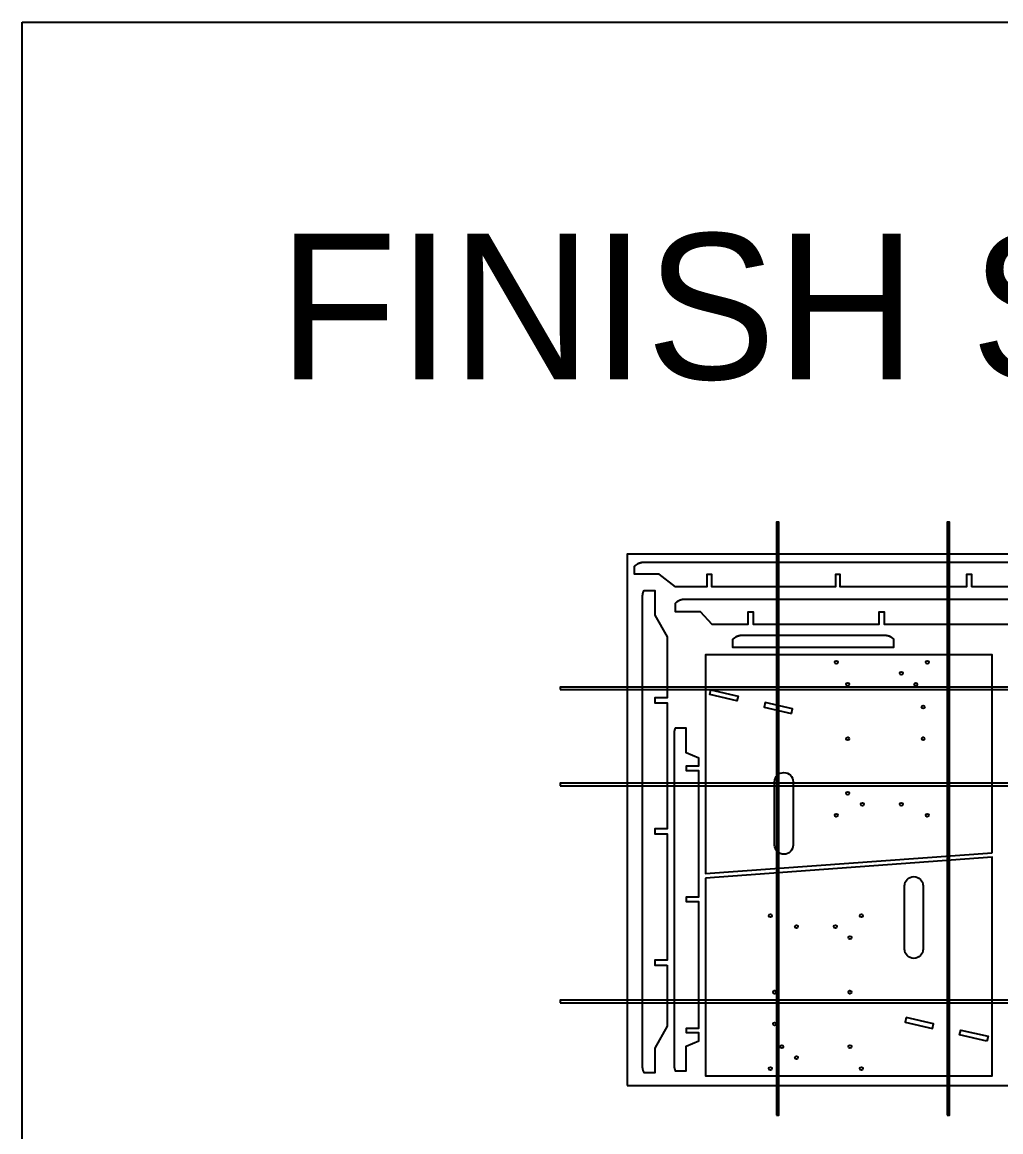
# Model space of a CAD drawing. Header units: inches. Extents: x -1514 to 1282, y -2074 to 286.
# Drawn here: x -1244 to -1164.7, y -1411.2 to -1321.4 of the extents above; entities that cross this region are included whole.
import ezdxf

# ---------------------------------------------------------------- set-up
doc = ezdxf.new("R2010")
doc.units = ezdxf.units.IN
doc.header["$LTSCALE"] = 0.1
doc.header["$MEASUREMENT"] = 0
doc.layers.add('pic', color=1, linetype='Continuous')

msp = doc.modelspace()

# ---------------------------------------------------------------- linework, layer by layer
at = {"color": 7, "linetype": 'Continuous', "lineweight": 25}
for points in [[(-1167.0941, -1367.09263), (-1167.0941, -1366.09263), (-1167.52373, -1366.09263), (-1167.52373, -1367.09263), (-1177.73797, -1367.09263), (-1177.73797, -1366.09263), (-1178.13797, -1366.09263), (-1178.13797, -1367.09263), (-1188.13797, -1367.09263), (-1188.13797, -1366.09263), (-1188.53797, -1366.09263), (-1188.53797, -1367.09263), (-1188.76907, -1367.09263), (-1189.00016, -1367.09263), (-1189.23126, -1367.09263), (-1189.46236, -1367.09263), (-1189.69345, -1367.09263), (-1189.92455, -1367.09263), (-1190.15564, -1367.09263), (-1190.38674, -1367.09263), (-1190.61784, -1367.09263), (-1190.84893, -1367.09263), (-1191.08003, -1367.09263), (-1192.3923, -1366.0726), (-1194.3923, -1366.0726), (-1194.3923, -1365.42422), (-1194.39004, -1365.42175), (-1194.38778, -1365.41928), (-1194.3855, -1365.41682), (-1194.38321, -1365.41437), (-1194.38091, -1365.41193), (-1194.37861, -1365.40949), (-1194.37629, -1365.40706), (-1194.37397, -1365.40464), (-1194.37164, -1365.40223), (-1194.3693, -1365.39982), (-1194.36694, -1365.39742), (-1194.36458, -1365.39503), (-1194.36222, -1365.39265), (-1194.35984, -1365.39027), (-1194.35745, -1365.38791), (-1194.35506, -1365.38555), (-1194.35265, -1365.38319), (-1194.35024, -1365.38085), (-1194.34782, -1365.37852), (-1194.34539, -1365.37619), (-1194.34295, -1365.37387), (-1194.34051, -1365.37156), (-1194.33805, -1365.36925), (-1194.33559, -1365.36696), (-1194.33312, -1365.36467), (-1194.33064, -1365.36239), (-1194.32815, -1365.36012), (-1194.32566, -1365.35786), (-1194.32315, -1365.3556), (-1194.32064, -1365.35336), (-1194.31812, -1365.35112), (-1194.3156, -1365.34889), (-1194.31306, -1365.34667), (-1194.31052, -1365.34445), (-1194.30797, -1365.34225), (-1194.30541, -1365.34005), (-1194.30284, -1365.33787), (-1194.30027, -1365.33569), (-1194.29769, -1365.33352), (-1194.2951, -1365.33135), (-1194.2925, -1365.3292), (-1194.2899, -1365.32706), (-1194.28729, -1365.32492), (-1194.28467, -1365.32279), (-1194.28204, -1365.32067), (-1194.27941, -1365.31856), (-1194.27677, -1365.31646), (-1194.27412, -1365.31437), (-1194.27147, -1365.31229), (-1194.26881, -1365.31021), (-1194.26614, -1365.30815), (-1194.26347, -1365.30609), (-1194.26078, -1365.30404), (-1194.25809, -1365.302), (-1194.2554, -1365.29997), (-1194.2527, -1365.29795), (-1194.24999, -1365.29594), (-1194.24727, -1365.29394), (-1194.24455, -1365.29194), (-1194.24182, -1365.28996), (-1194.23909, -1365.28798), (-1194.23635, -1365.28602), (-1194.2336, -1365.28406), (-1194.23084, -1365.28211), (-1194.22808, -1365.28018), (-1194.22532, -1365.27825), (-1194.22254, -1365.27633), (-1194.21976, -1365.27442), (-1194.21698, -1365.27252), (-1194.21419, -1365.27063), (-1194.21139, -1365.26874), (-1194.20859, -1365.26687), (-1194.20578, -1365.26501), (-1194.20297, -1365.26316), (-1194.20015, -1365.26131), (-1194.19732, -1365.25948), (-1194.19449, -1365.25766), (-1194.19165, -1365.25584), (-1194.18881, -1365.25404), (-1194.18596, -1365.25224), (-1194.1831, -1365.25046), (-1194.18025, -1365.24868), (-1194.17738, -1365.24692), (-1194.17451, -1365.24516), (-1194.17164, -1365.24342), (-1194.16875, -1365.24168), (-1194.16587, -1365.23996), (-1194.16298, -1365.23824), (-1194.16008, -1365.23653), (-1194.15718, -1365.23484), (-1194.15428, -1365.23315), (-1194.15136, -1365.23148), (-1194.14845, -1365.22981), (-1194.14553, -1365.22816), (-1194.1426, -1365.22651), (-1194.13967, -1365.22488), (-1194.13674, -1365.22325), (-1194.1338, -1365.22164), (-1194.13085, -1365.22004), (-1194.12791, -1365.21844), (-1194.12495, -1365.21686), (-1194.12199, -1365.21529), (-1194.11902, -1365.21372), (-1194.11605, -1365.21217), (-1194.11307, -1365.21062), (-1194.11009, -1365.20908), (-1194.1071, -1365.20756), (-1194.1041, -1365.20604), (-1194.1011, -1365.20453), (-1194.09809, -1365.20303), (-1194.09508, -1365.20155), (-1194.09206, -1365.20007), (-1194.08903, -1365.1986), (-1194.086, -1365.19714), (-1194.08297, -1365.19569), (-1194.07993, -1365.19425), (-1194.07688, -1365.19282), (-1194.07383, -1365.1914), (-1194.07078, -1365.18999), (-1194.06772, -1365.18859), (-1194.06465, -1365.18719), (-1194.06158, -1365.18581), (-1194.0585, -1365.18444), (-1194.05542, -1365.18308), (-1194.05234, -1365.18173), (-1194.04925, -1365.18038), (-1194.04615, -1365.17905), (-1194.04305, -1365.17773), (-1194.03995, -1365.17642), (-1194.03684, -1365.17511), (-1194.03373, -1365.17382), (-1194.03061, -1365.17254), (-1194.02749, -1365.17126), (-1194.02436, -1365.17), (-1194.02123, -1365.16874), (-1194.01809, -1365.1675), (-1194.01496, -1365.16627), (-1194.01181, -1365.16504), (-1194.00866, -1365.16383), (-1194.00551, -1365.16262), (-1194.00236, -1365.16143), (-1193.9992, -1365.16025), (-1193.99603, -1365.15907), (-1193.99287, -1365.15791), (-1193.98969, -1365.15675), (-1193.98652, -1365.15561), (-1193.98334, -1365.15448), (-1193.98016, -1365.15335), (-1193.97697, -1365.15224), (-1193.97378, -1365.15113), (-1193.97059, -1365.15004), (-1193.96739, -1365.14896), (-1193.96419, -1365.14788), (-1193.96099, -1365.14682), (-1193.95778, -1365.14577), (-1193.95457, -1365.14472), (-1193.95136, -1365.14369), (-1193.94814, -1365.14267), (-1193.94492, -1365.14165), (-1193.9417, -1365.14065), (-1193.93847, -1365.13966), (-1193.93524, -1365.13868), (-1193.93201, -1365.1377), (-1193.92878, -1365.13674), (-1193.92554, -1365.13579), (-1193.9223, -1365.13485), (-1193.91906, -1365.13392), (-1193.91581, -1365.133), (-1193.91256, -1365.13209), (-1193.90931, -1365.13119), (-1193.90606, -1365.1303), (-1193.9028, -1365.12942), (-1193.89954, -1365.12855), (-1193.89628, -1365.12769), (-1193.89302, -1365.12684), (-1193.88976, -1365.126), (-1193.88649, -1365.12518), (-1193.88322, -1365.12436), (-1193.87995, -1365.12355), (-1193.87667, -1365.12276), (-1193.8734, -1365.12197), (-1193.87012, -1365.12119), (-1193.86684, -1365.12043), (-1193.86356, -1365.11967), (-1193.86028, -1365.11893), (-1193.85699, -1365.11819), (-1193.85371, -1365.11747), (-1193.85042, -1365.11676), (-1193.84713, -1365.11606), (-1193.84384, -1365.11536), (-1193.84054, -1365.11468), (-1193.83725, -1365.11401), (-1193.83395, -1365.11335), (-1193.83066, -1365.1127), (-1193.82736, -1365.11206), (-1193.82406, -1365.11143), (-1193.82076, -1365.11082), (-1193.81745, -1365.11021), (-1193.81415, -1365.10961), (-1193.81085, -1365.10903), (-1193.80754, -1365.10845), (-1193.80423, -1365.10788), (-1193.80089, -1365.10732), (-1193.79755, -1365.10678), (-1193.79421, -1365.10624), (-1193.79086, -1365.10571), (-1193.78752, -1365.10519), (-1193.78417, -1365.10468), (-1193.78082, -1365.10419), (-1193.77746, -1365.1037), (-1193.77411, -1365.10322), (-1193.77075, -1365.10276), (-1193.7674, -1365.1023), (-1193.76404, -1365.10186), (-1193.76068, -1365.10142), (-1193.75731, -1365.101), (-1193.75395, -1365.10059), (-1193.75058, -1365.10019), (-1193.74722, -1365.09979), (-1193.74385, -1365.09941), (-1193.74048, -1365.09904), (-1193.73711, -1365.09868), (-1193.73373, -1365.09833), (-1193.73036, -1365.09799), (-1193.72699, -1365.09766), (-1193.72361, -1365.09734), (-1193.72023, -1365.09703), (-1193.71685, -1365.09673), (-1193.71348, -1365.09644), (-1193.7101, -1365.09617), (-1193.70672, -1365.0959), (-1193.70334, -1365.09564), (-1193.69995, -1365.0954), (-1193.69657, -1365.09516), (-1193.69319, -1365.09494), (-1193.6898, -1365.09472), (-1193.68642, -1365.09452), (-1193.68303, -1365.09432), (-1193.67965, -1365.09414), (-1193.67626, -1365.09397), (-1193.67288, -1365.09381), (-1193.66949, -1365.09365), (-1193.66611, -1365.09351), (-1193.66272, -1365.09338), (-1193.65933, -1365.09326), (-1193.65594, -1365.09315), (-1193.65256, -1365.09305), (-1193.64917, -1365.09296), (-1193.64578, -1365.09288), (-1193.6424, -1365.09282), (-1193.63901, -1365.09276), (-1193.63562, -1365.09271), (-1193.63224, -1365.09267), (-1193.62885, -1365.09265), (-1193.62547, -1365.09263), (-1193.62208, -1365.09263), (-1141.02541, -1365.09263)], [(-1156.90949, -1367.09263), (-1167.12373, -1367.09263)], [(-1158.45076, -1368.11024), (-1190.32797, -1368.11024), (-1190.33132, -1368.11024), (-1190.33467, -1368.11025), (-1190.33802, -1368.11028), (-1190.34137, -1368.11031), (-1190.34472, -1368.11036), (-1190.34807, -1368.11041), (-1190.35142, -1368.11048), (-1190.35477, -1368.11055), (-1190.35812, -1368.11063), (-1190.36147, -1368.11073), (-1190.36482, -1368.11083), (-1190.36817, -1368.11094), (-1190.37152, -1368.11107), (-1190.37487, -1368.1112), (-1190.37822, -1368.11134), (-1190.38157, -1368.1115), (-1190.38492, -1368.11166), (-1190.38827, -1368.11183), (-1190.39162, -1368.11201), (-1190.39497, -1368.11221), (-1190.39831, -1368.11241), (-1190.40166, -1368.11262), (-1190.40501, -1368.11284), (-1190.40835, -1368.11307), (-1190.4117, -1368.11332), (-1190.41504, -1368.11357), (-1190.41838, -1368.11383), (-1190.42173, -1368.1141), (-1190.42507, -1368.11438), (-1190.42841, -1368.11467), (-1190.43175, -1368.11497), (-1190.43509, -1368.11529), (-1190.43843, -1368.11561), (-1190.44176, -1368.11594), (-1190.4451, -1368.11628), (-1190.44843, -1368.11663), (-1190.45177, -1368.11699), (-1190.4551, -1368.11736), (-1190.45843, -1368.11774), (-1190.46176, -1368.11813), (-1190.46509, -1368.11853), (-1190.46841, -1368.11894), (-1190.47174, -1368.11936), (-1190.47506, -1368.11979), (-1190.47839, -1368.12023), (-1190.48171, -1368.12068), (-1190.48503, -1368.12114), (-1190.48834, -1368.12161), (-1190.49166, -1368.12209), (-1190.49497, -1368.12258), (-1190.49828, -1368.12308), (-1190.49994, -1368.12333), (-1190.50158, -1368.12359), (-1190.50486, -1368.1241), (-1190.50814, -1368.12462), (-1190.51142, -1368.12516), (-1190.51469, -1368.1257), (-1190.51797, -1368.12626), (-1190.52124, -1368.12683), (-1190.52452, -1368.1274), (-1190.52779, -1368.12799), (-1190.53106, -1368.12858), (-1190.53433, -1368.12919), (-1190.5376, -1368.1298), (-1190.54087, -1368.13043), (-1190.54413, -1368.13106), (-1190.5474, -1368.13171), (-1190.55066, -1368.13236), (-1190.55392, -1368.13303), (-1190.55718, -1368.13371), (-1190.56044, -1368.13439), (-1190.5637, -1368.13509), (-1190.56696, -1368.13579), (-1190.57021, -1368.13651), (-1190.57346, -1368.13723), (-1190.57671, -1368.13797), (-1190.57996, -1368.13871), (-1190.58321, -1368.13947), (-1190.58645, -1368.14023), (-1190.5897, -1368.14101), (-1190.59294, -1368.14179), (-1190.59618, -1368.14259), (-1190.59941, -1368.14339), (-1190.60265, -1368.14421), (-1190.60588, -1368.14503), (-1190.60911, -1368.14587), (-1190.61234, -1368.14671), (-1190.61557, -1368.14757), (-1190.61879, -1368.14843), (-1190.62201, -1368.14931), (-1190.62523, -1368.15019), (-1190.62844, -1368.15108), (-1190.63166, -1368.15199), (-1190.63487, -1368.1529), (-1190.63808, -1368.15382), (-1190.64128, -1368.15476), (-1190.64448, -1368.1557), (-1190.64768, -1368.15665), (-1190.65088, -1368.15761), (-1190.65407, -1368.15859), (-1190.65727, -1368.15957), (-1190.66045, -1368.16056), (-1190.66364, -1368.16156), (-1190.66682, -1368.16257), (-1190.67, -1368.16359), (-1190.67317, -1368.16463), (-1190.67635, -1368.16567), (-1190.67952, -1368.16672), (-1190.68268, -1368.16778), (-1190.68584, -1368.16885), (-1190.689, -1368.16993), (-1190.69216, -1368.17101), (-1190.69531, -1368.17211), (-1190.69846, -1368.17322), (-1190.7016, -1368.17434), (-1190.70474, -1368.17547), (-1190.70788, -1368.1766), (-1190.71101, -1368.17775), (-1190.71414, -1368.17891), (-1190.71727, -1368.18008), (-1190.72039, -1368.18125), (-1190.72351, -1368.18244), (-1190.72662, -1368.18363), (-1190.72973, -1368.18484), (-1190.73284, -1368.18605), (-1190.73594, -1368.18728), (-1190.73903, -1368.18851), (-1190.74213, -1368.18975), (-1190.74522, -1368.19101), (-1190.7483, -1368.19227), (-1190.75138, -1368.19354), (-1190.75446, -1368.19482), (-1190.75753, -1368.19611), (-1190.76059, -1368.19741), (-1190.76366, -1368.19872), (-1190.76671, -1368.20004), (-1190.76977, -1368.20137), (-1190.77281, -1368.20271), (-1190.77586, -1368.20406), (-1190.77889, -1368.20542), (-1190.78193, -1368.20678), (-1190.78496, -1368.20816), (-1190.78798, -1368.20955), (-1190.791, -1368.21094), (-1190.79401, -1368.21235), (-1190.79702, -1368.21376), (-1190.80002, -1368.21519), (-1190.80302, -1368.21662), (-1190.80601, -1368.21806), (-1190.809, -1368.21951), (-1190.81198, -1368.22098), (-1190.81496, -1368.22245), (-1190.81793, -1368.22393), (-1190.8209, -1368.22542), (-1190.82385, -1368.22692), (-1190.82681, -1368.22842), (-1190.82975, -1368.22994), (-1190.83269, -1368.23147), (-1190.83563, -1368.233), (-1190.83857, -1368.23455), (-1190.8415, -1368.23611), (-1190.84442, -1368.23768), (-1190.84734, -1368.23925), (-1190.85026, -1368.24084), (-1190.85317, -1368.24244), (-1190.85608, -1368.24405), (-1190.85898, -1368.24567), (-1190.86188, -1368.24729), (-1190.86477, -1368.24893), (-1190.86766, -1368.25058), (-1190.87055, -1368.25223), (-1190.87343, -1368.2539), (-1190.8763, -1368.25558), (-1190.87917, -1368.25726), (-1190.88203, -1368.25896), (-1190.88489, -1368.26067), (-1190.88774, -1368.26238), (-1190.89059, -1368.26411), (-1190.89344, -1368.26584), (-1190.89627, -1368.26759), (-1190.89911, -1368.26934), (-1190.90193, -1368.2711), (-1190.90476, -1368.27288), (-1190.90757, -1368.27466), (-1190.91038, -1368.27645), (-1190.91319, -1368.27825), (-1190.91599, -1368.28006), (-1190.91878, -1368.28188), (-1190.92157, -1368.28371), (-1190.92435, -1368.28555), (-1190.92713, -1368.2874), (-1190.9299, -1368.28926), (-1190.93267, -1368.29112), (-1190.93542, -1368.293), (-1190.93818, -1368.29488), (-1190.94092, -1368.29678), (-1190.94366, -1368.29868), (-1190.9464, -1368.30059), (-1190.94913, -1368.30251), (-1190.95185, -1368.30445), (-1190.95456, -1368.30639), (-1190.95727, -1368.30833), (-1190.95998, -1368.31029), (-1190.96267, -1368.31226), (-1190.96536, -1368.31423), (-1190.96804, -1368.31622), (-1190.97072, -1368.31821), (-1190.97339, -1368.32021), (-1190.97605, -1368.32222), (-1190.97871, -1368.32424), (-1190.98136, -1368.32627), (-1190.984, -1368.32831), (-1190.98664, -1368.33036), (-1190.98926, -1368.33241), (-1190.99188, -1368.33448), (-1190.9945, -1368.33655), (-1190.99711, -1368.33863), (-1190.99971, -1368.34072), (-1191.0023, -1368.34282), (-1191.00488, -1368.34492), (-1191.00746, -1368.34704), (-1191.01003, -1368.34916), (-1191.01259, -1368.35129), (-1191.01515, -1368.35343), (-1191.0177, -1368.35558), (-1191.02024, -1368.35774), (-1191.02277, -1368.3599), (-1191.0253, -1368.36208), (-1191.02781, -1368.36426), (-1191.03032, -1368.36645), (-1191.03282, -1368.36865), (-1191.03532, -1368.37086), (-1191.0378, -1368.37307), (-1191.04028, -1368.3753), (-1191.04275, -1368.37753), (-1191.04521, -1368.37977), (-1191.04767, -1368.38201), (-1191.05011, -1368.38427), (-1191.05255, -1368.38653), (-1191.05498, -1368.38881), (-1191.0574, -1368.39109), (-1191.05981, -1368.39337), (-1191.06221, -1368.39567), (-1191.06461, -1368.39797), (-1191.06699, -1368.40028), (-1191.06937, -1368.4026), (-1191.07174, -1368.40493), (-1191.0741, -1368.40727), (-1191.07645, -1368.40961), (-1191.07879, -1368.41196), (-1191.08113, -1368.41432), (-1191.08345, -1368.41668), (-1191.08577, -1368.41906), (-1191.08807, -1368.42144), (-1191.09037, -1368.42383), (-1191.09266, -1368.42623), (-1191.09494, -1368.42863), (-1191.09494, -1369.09017), (-1189.09494, -1369.09017), (-1188.13762, -1370.11024), (-1185.20359, -1370.11024), (-1185.20359, -1369.11024), (-1184.80359, -1369.11024), (-1184.80359, -1370.11024), (-1174.58935, -1370.11024), (-1174.58935, -1369.11024), (-1174.18935, -1369.11024), (-1174.18935, -1370.11024), (-1163.97511, -1370.11024)], [(-1165.44669, -1388.61555), (-1165.44669, -1372.60828), (-1188.64669, -1372.60828), (-1188.64669, -1390.30721), (-1165.44669, -1388.61555)], [(-1191.10768, -1378.52324), (-1191.10914, -1378.52662), (-1191.11059, -1378.53001), (-1191.11202, -1378.5334), (-1191.11344, -1378.5368), (-1191.11485, -1378.5402), (-1191.11625, -1378.54361), (-1191.11763, -1378.54702), (-1191.119, -1378.55044), (-1191.12036, -1378.55387), (-1191.12171, -1378.5573), (-1191.12304, -1378.56074), (-1191.12436, -1378.56418), (-1191.12567, -1378.56763), (-1191.12697, -1378.57109), (-1191.12825, -1378.57455), (-1191.12953, -1378.57801), (-1191.13079, -1378.58148), (-1191.13204, -1378.58496), (-1191.13327, -1378.58844), (-1191.13449, -1378.59192), (-1191.13571, -1378.59541), (-1191.1369, -1378.59891), (-1191.13809, -1378.60241), (-1191.13926, -1378.60591), (-1191.14043, -1378.60942), (-1191.14158, -1378.61293), (-1191.14271, -1378.61645), (-1191.14384, -1378.61997), (-1191.14495, -1378.6235), (-1191.14605, -1378.62703), (-1191.14714, -1378.63056), (-1191.14822, -1378.6341), (-1191.14928, -1378.63765), (-1191.15033, -1378.64119), (-1191.15137, -1378.64474), (-1191.1524, -1378.6483), (-1191.15341, -1378.65186), (-1191.15442, -1378.65542), (-1191.15541, -1378.65899), (-1191.15639, -1378.66256), (-1191.15735, -1378.66613), (-1191.15831, -1378.66971), (-1191.15925, -1378.67329), (-1191.16018, -1378.67687), (-1191.16109, -1378.68046), (-1191.162, -1378.68405), (-1191.16289, -1378.68764), (-1191.16377, -1378.69123), (-1191.16464, -1378.69483), (-1191.1655, -1378.69844), (-1191.16634, -1378.70204), (-1191.16718, -1378.70565), (-1191.168, -1378.70926), (-1191.1688, -1378.71287), (-1191.1696, -1378.71648), (-1191.17038, -1378.7201), (-1191.17115, -1378.72372), (-1191.17191, -1378.72734), (-1191.17266, -1378.73097), (-1191.1734, -1378.7346), (-1191.17412, -1378.73823), (-1191.17483, -1378.74186), (-1191.17553, -1378.74549), (-1191.17622, -1378.74912), (-1191.17689, -1378.75276), (-1191.17755, -1378.7564), (-1191.17821, -1378.76004), (-1191.17884, -1378.76368), (-1191.17947, -1378.76733), (-1191.18008, -1378.77097), (-1191.18069, -1378.77462), (-1191.18128, -1378.77827), (-1191.18186, -1378.78191), (-1191.18242, -1378.78557), (-1191.18298, -1378.78922), (-1191.18352, -1378.79287), (-1191.18405, -1378.79652), (-1191.18457, -1378.80018), (-1191.18507, -1378.80383), (-1191.18557, -1378.80749), (-1191.18605, -1378.81115), (-1191.18652, -1378.81481), (-1191.18698, -1378.81846), (-1191.18742, -1378.82212), (-1191.18786, -1378.82578), (-1191.18828, -1378.82944), (-1191.18869, -1378.8331), (-1191.18909, -1378.83676), (-1191.18947, -1378.84043), (-1191.18985, -1378.84409), (-1191.19021, -1378.84775), (-1191.19056, -1378.85141), (-1191.1909, -1378.85507), (-1191.19122, -1378.85873), (-1191.19154, -1378.86243), (-1191.19185, -1378.86614), (-1191.19214, -1378.86986), (-1191.19243, -1378.87357), (-1191.1927, -1378.87728), (-1191.19296, -1378.881), (-1191.19321, -1378.88472), (-1191.19344, -1378.88843), (-1191.19367, -1378.89215), (-1191.19388, -1378.89587), (-1191.19408, -1378.89959), (-1191.19427, -1378.90331), (-1191.19445, -1378.90703), (-1191.19462, -1378.91075), (-1191.19477, -1378.91447), (-1191.19492, -1378.9182), (-1191.19505, -1378.92192), (-1191.19517, -1378.92564), (-1191.19528, -1378.92936), (-1191.19537, -1378.93309), (-1191.19546, -1378.93681), (-1191.19553, -1378.94054), (-1191.1956, -1378.94426), (-1191.19565, -1378.94798), (-1191.19569, -1378.95171), (-1191.19572, -1378.95543), (-1191.19573, -1378.95915), (-1191.19574, -1378.96288), (-1191.19574, -1405.81196), (-1191.19573, -1405.81569), (-1191.19571, -1405.81941), (-1191.19569, -1405.82313), (-1191.19565, -1405.82686), (-1191.1956, -1405.83058), (-1191.19553, -1405.8343), (-1191.19546, -1405.83803), (-1191.19537, -1405.84175), (-1191.19527, -1405.84548), (-1191.19517, -1405.8492), (-1191.19505, -1405.85292), (-1191.19491, -1405.85664), (-1191.19477, -1405.86037), (-1191.19461, -1405.86409), (-1191.19445, -1405.86781), (-1191.19427, -1405.87153), (-1191.19408, -1405.87525), (-1191.19388, -1405.87897), (-1191.19366, -1405.88269), (-1191.19344, -1405.88641), (-1191.1932, -1405.89012), (-1191.19296, -1405.89384), (-1191.19269, -1405.89755), (-1191.19242, -1405.90127), (-1191.19214, -1405.90498), (-1191.19184, -1405.90869), (-1191.19154, -1405.9124), (-1191.19122, -1405.91611), (-1191.19089, -1405.91977), (-1191.19055, -1405.92343), (-1191.1902, -1405.92709), (-1191.18984, -1405.93075), (-1191.18947, -1405.93441), (-1191.18908, -1405.93807), (-1191.18868, -1405.94173), (-1191.18827, -1405.9454), (-1191.18785, -1405.94906), (-1191.18741, -1405.95271), (-1191.18697, -1405.95637), (-1191.18651, -1405.96003), (-1191.18604, -1405.96369), (-1191.18556, -1405.96735), (-1191.18506, -1405.971), (-1191.18456, -1405.97466), (-1191.18404, -1405.97831), (-1191.18351, -1405.98197), (-1191.18297, -1405.98562), (-1191.18241, -1405.98927), (-1191.18185, -1405.99292), (-1191.18127, -1405.99657), (-1191.18068, -1406.00022), (-1191.18007, -1406.00387), (-1191.17946, -1406.00751), (-1191.17883, -1406.01116), (-1191.17819, -1406.0148), (-1191.17754, -1406.01844), (-1191.17688, -1406.02208), (-1191.1762, -1406.02571), (-1191.17552, -1406.02935), (-1191.17482, -1406.03298), (-1191.17411, -1406.03661), (-1191.17338, -1406.04024), (-1191.17265, -1406.04387), (-1191.1719, -1406.04749), (-1191.17114, -1406.05112), (-1191.17037, -1406.05474), (-1191.16959, -1406.05835), (-1191.16879, -1406.06197), (-1191.16798, -1406.06558), (-1191.16716, -1406.06919), (-1191.16633, -1406.0728), (-1191.16548, -1406.0764), (-1191.16463, -1406.08), (-1191.16376, -1406.0836), (-1191.16288, -1406.0872), (-1191.16198, -1406.09079), (-1191.16108, -1406.09438), (-1191.16016, -1406.09797), (-1191.15923, -1406.10155), (-1191.15829, -1406.10513), (-1191.15734, -1406.10871), (-1191.15637, -1406.11228), (-1191.15539, -1406.11585), (-1191.1544, -1406.11942), (-1191.1534, -1406.12298), (-1191.15238, -1406.12654), (-1191.15135, -1406.13009), (-1191.15031, -1406.13364), (-1191.14926, -1406.13719), (-1191.1482, -1406.14073), (-1191.14712, -1406.14427), (-1191.14603, -1406.14781), (-1191.14493, -1406.15134), (-1191.14382, -1406.15486), (-1191.14269, -1406.15839), (-1191.14156, -1406.1619), (-1191.14041, -1406.16542), (-1191.13924, -1406.16893), (-1191.13807, -1406.17243), (-1191.13688, -1406.17593), (-1191.13568, -1406.17942), (-1191.13447, -1406.18291), (-1191.13325, -1406.1864), (-1191.13201, -1406.18988), (-1191.13077, -1406.19335), (-1191.12951, -1406.19682), (-1191.12823, -1406.20029), (-1191.12695, -1406.20375), (-1191.12565, -1406.2072), (-1191.12434, -1406.21065), (-1191.12302, -1406.21409), (-1191.12168, -1406.21753), (-1191.12034, -1406.22096), (-1191.11898, -1406.22439), (-1191.11761, -1406.22781), (-1191.11622, -1406.23123), (-1191.11483, -1406.23464), (-1191.11342, -1406.23804), (-1191.112, -1406.24144), (-1191.11056, -1406.24483), (-1191.10912, -1406.24821), (-1191.10766, -1406.25159), (-1191.10619, -1406.25496), (-1191.10471, -1406.25833), (-1191.10321, -1406.26169), (-1191.1017, -1406.26504), (-1191.10018, -1406.26839), (-1191.09865, -1406.27173), (-1190.21659, -1406.27173), (-1190.21659, -1404.27173), (-1189.19574, -1403.84519), (-1189.19574, -1403.20163), (-1190.19574, -1403.20163), (-1190.19574, -1402.80163), (-1189.19574, -1402.80163), (-1189.19574, -1392.58739), (-1190.19574, -1392.58739), (-1190.19574, -1392.18739), (-1189.19574, -1392.18739), (-1189.19574, -1381.97315), (-1190.19574, -1381.97315), (-1190.19574, -1381.57315), (-1189.19574, -1381.57315), (-1189.19574, -1380.9496), (-1190.21659, -1380.52306), (-1190.21659, -1378.52306), (-1191.10758, -1378.52306)], [(-1188.64669, -1390.67254), (-1188.64669, -1406.67981), (-1165.44669, -1406.67981), (-1165.44669, -1388.98087), (-1188.64669, -1390.67254)]]:
    msp.add_lwpolyline(points, dxfattribs=at)
for points in [[(-1191.74484, -1397.70736), (-1191.74484, -1398.1577), (-1191.74484, -1398.60804), (-1191.74484, -1399.05839), (-1191.74484, -1399.50873), (-1191.74484, -1399.95907), (-1191.74484, -1400.40942), (-1191.74484, -1400.85976), (-1191.74484, -1401.3101), (-1191.74484, -1401.76044), (-1191.74484, -1402.21079), (-1191.74484, -1402.66113), (-1192.76538, -1404.42874), (-1192.76538, -1406.42874), (-1193.60861, -1406.42874), (-1193.61073, -1406.42505), (-1193.61283, -1406.42134), (-1193.61492, -1406.41763), (-1193.61699, -1406.4139), (-1193.61904, -1406.41016), (-1193.62108, -1406.40642), (-1193.6231, -1406.40266), (-1193.62511, -1406.39889), (-1193.6271, -1406.39511), (-1193.62907, -1406.39133), (-1193.63103, -1406.38753), (-1193.63297, -1406.38372), (-1193.63489, -1406.37991), (-1193.6368, -1406.37608), (-1193.63869, -1406.37225), (-1193.64056, -1406.3684), (-1193.64242, -1406.36455), (-1193.64426, -1406.36069), (-1193.64609, -1406.35682), (-1193.6479, -1406.35294), (-1193.64969, -1406.34905), (-1193.65147, -1406.34516), (-1193.65323, -1406.34126), (-1193.65497, -1406.33734), (-1193.6567, -1406.33342), (-1193.65841, -1406.32949), (-1193.6601, -1406.32556), (-1193.66178, -1406.32161), (-1193.66344, -1406.31766), (-1193.66508, -1406.3137), (-1193.66671, -1406.30974), (-1193.66832, -1406.30576), (-1193.66992, -1406.30178), (-1193.6715, -1406.2978), (-1193.67306, -1406.2938), (-1193.6746, -1406.2898), (-1193.67613, -1406.28579), (-1193.67764, -1406.28178), (-1193.67914, -1406.27775), (-1193.68061, -1406.27373), (-1193.68207, -1406.26969), (-1193.68352, -1406.26565), (-1193.68495, -1406.26161), (-1193.68636, -1406.25755), (-1193.68775, -1406.2535), (-1193.68913, -1406.24943), (-1193.69049, -1406.24536), (-1193.69183, -1406.24129), (-1193.69316, -1406.23721), (-1193.69447, -1406.23312), (-1193.69576, -1406.22903), (-1193.69704, -1406.22494), (-1193.6983, -1406.22084), (-1193.69954, -1406.21673), (-1193.70077, -1406.21262), (-1193.70198, -1406.20851), (-1193.70317, -1406.20439), (-1193.70434, -1406.20027), (-1193.7055, -1406.19614), (-1193.70664, -1406.19201), (-1193.70777, -1406.18788), (-1193.70887, -1406.18374), (-1193.70996, -1406.1796), (-1193.71104, -1406.17545), (-1193.71209, -1406.1713), (-1193.71313, -1406.16715), (-1193.71415, -1406.16299), (-1193.71516, -1406.15883), (-1193.71614, -1406.15467), (-1193.71711, -1406.1505), (-1193.71807, -1406.14633), (-1193.719, -1406.14216), (-1193.71992, -1406.13799), (-1193.72082, -1406.13381), (-1193.72171, -1406.12964), (-1193.72257, -1406.12546), (-1193.72342, -1406.12127), (-1193.72426, -1406.11709), (-1193.72507, -1406.1129), (-1193.72587, -1406.10871), (-1193.72665, -1406.10452), (-1193.72742, -1406.10033), (-1193.72779, -1406.09824), (-1193.72798, -1406.09719), (-1193.72816, -1406.09613), (-1193.7289, -1406.09189), (-1193.72962, -1406.08764), (-1193.73032, -1406.08339), (-1193.73101, -1406.07914), (-1193.73168, -1406.07489), (-1193.73233, -1406.07063), (-1193.73297, -1406.06637), (-1193.73359, -1406.06211), (-1193.73419, -1406.05784), (-1193.73478, -1406.05357), (-1193.73535, -1406.0493), (-1193.7359, -1406.04502), (-1193.73644, -1406.04074), (-1193.73696, -1406.03647), (-1193.73746, -1406.03218), (-1193.73795, -1406.0279), (-1193.73841, -1406.02361), (-1193.73887, -1406.01932), (-1193.7393, -1406.01503), (-1193.73972, -1406.01074), (-1193.74013, -1406.00645), (-1193.74051, -1406.00215), (-1193.74088, -1405.99786), (-1193.74123, -1405.99356), (-1193.74157, -1405.98926), (-1193.74189, -1405.98496), (-1193.74219, -1405.98066), (-1193.74248, -1405.97636), (-1193.74275, -1405.97205), (-1193.74301, -1405.96775), (-1193.74324, -1405.96344), (-1193.74346, -1405.95914), (-1193.74367, -1405.95483), (-1193.74386, -1405.95053), (-1193.74403, -1405.94622), (-1193.74418, -1405.94191), (-1193.74432, -1405.9376), (-1193.74444, -1405.9333), (-1193.74455, -1405.92899), (-1193.74464, -1405.92468), (-1193.74471, -1405.92038), (-1193.74477, -1405.91607), (-1193.74481, -1405.91176), (-1193.74484, -1405.90746), (-1193.74484, -1405.90315), (-1193.74484, -1367.88312), (-1193.74484, -1367.87899), (-1193.74481, -1367.87486), (-1193.74478, -1367.87073), (-1193.74472, -1367.8666), (-1193.74466, -1367.86247), (-1193.74457, -1367.85834), (-1193.74448, -1367.85421), (-1193.74436, -1367.85008), (-1193.74424, -1367.84594), (-1193.74409, -1367.84181), (-1193.74394, -1367.83768), (-1193.74376, -1367.83355), (-1193.74358, -1367.82942), (-1193.74337, -1367.8253), (-1193.74316, -1367.82117), (-1193.74292, -1367.81704), (-1193.74267, -1367.81291), (-1193.74241, -1367.80879), (-1193.74213, -1367.80466), (-1193.74184, -1367.80054), (-1193.74153, -1367.79642), (-1193.7412, -1367.79229), (-1193.74086, -1367.78817), (-1193.74051, -1367.78405), (-1193.74014, -1367.77994), (-1193.73975, -1367.77582), (-1193.73935, -1367.77171), (-1193.73894, -1367.76759), (-1193.73851, -1367.76348), (-1193.73806, -1367.75937), (-1193.7376, -1367.75527), (-1193.73712, -1367.75116), (-1193.73663, -1367.74706), (-1193.73612, -1367.74296), (-1193.7356, -1367.73886), (-1193.73506, -1367.73476), (-1193.73451, -1367.73067), (-1193.73394, -1367.72658), (-1193.73335, -1367.72249), (-1193.73275, -1367.7184), (-1193.73214, -1367.71432), (-1193.73182, -1367.71229), (-1193.73151, -1367.71027), (-1193.73087, -1367.70624), (-1193.73021, -1367.70221), (-1193.72954, -1367.69818), (-1193.72886, -1367.69415), (-1193.72815, -1367.69012), (-1193.72744, -1367.6861), (-1193.7267, -1367.68207), (-1193.72595, -1367.67805), (-1193.72519, -1367.67403), (-1193.7244, -1367.67001), (-1193.72361, -1367.66599), (-1193.72279, -1367.66197), (-1193.72197, -1367.65796), (-1193.72112, -1367.65395), (-1193.72026, -1367.64994), (-1193.71939, -1367.64593), (-1193.71849, -1367.64193), (-1193.71759, -1367.63793), (-1193.71667, -1367.63393), (-1193.71573, -1367.62994), (-1193.71477, -1367.62594), (-1193.71381, -1367.62195), (-1193.71282, -1367.61797), (-1193.71182, -1367.61398), (-1193.7108, -1367.61), (-1193.70977, -1367.60603), (-1193.70873, -1367.60205), (-1193.70766, -1367.59808), (-1193.70659, -1367.59412), (-1193.70549, -1367.59016), (-1193.70438, -1367.5862), (-1193.70326, -1367.58225), (-1193.70212, -1367.5783), (-1193.70096, -1367.57435), (-1193.69979, -1367.57041), (-1193.69861, -1367.56647), (-1193.6974, -1367.56254), (-1193.69619, -1367.55861), (-1193.69495, -1367.55469), (-1193.69371, -1367.55077), (-1193.69244, -1367.54686), (-1193.69116, -1367.54295), (-1193.68987, -1367.53905), (-1193.68856, -1367.53515), (-1193.68724, -1367.53126), (-1193.68589, -1367.52737), (-1193.68454, -1367.52349), (-1193.68317, -1367.51962), (-1193.68178, -1367.51575), (-1193.68038, -1367.51188), (-1193.67896, -1367.50802), (-1193.67753, -1367.50417), (-1193.67608, -1367.50033), (-1193.67462, -1367.49649), (-1193.67314, -1367.49265), (-1193.67165, -1367.48883), (-1193.67014, -1367.48501), (-1193.66862, -1367.48119), (-1193.66708, -1367.47738), (-1193.66552, -1367.47358), (-1193.66396, -1367.46979), (-1193.66237, -1367.466), (-1193.66077, -1367.46222), (-1193.65916, -1367.45845), (-1193.65753, -1367.45469), (-1193.65588, -1367.45093), (-1193.65422, -1367.44718), (-1193.65254, -1367.44344), (-1193.65085, -1367.4397), (-1193.64915, -1367.43598), (-1193.64743, -1367.43226), (-1193.64569, -1367.42855), (-1193.64394, -1367.42485), (-1193.64217, -1367.42115), (-1193.64039, -1367.41747), (-1193.6386, -1367.41379), (-1193.63679, -1367.41012), (-1193.63496, -1367.40646), (-1193.63312, -1367.40281), (-1193.63126, -1367.39916), (-1193.62939, -1367.39553), (-1193.6275, -1367.39191), (-1193.6256, -1367.38829), (-1193.62369, -1367.38468), (-1193.62176, -1367.38109), (-1193.61981, -1367.3775), (-1192.76538, -1367.3775), (-1192.76538, -1369.3775), (-1191.74484, -1371.14511), (-1191.74484, -1376.07888), (-1192.74484, -1376.07888), (-1192.74484, -1376.47888), (-1191.74484, -1376.47888), (-1191.74484, -1386.69312), (-1192.74484, -1386.69312), (-1192.74484, -1387.09312), (-1191.74484, -1387.09312), (-1191.74484, -1397.30736), (-1192.74484, -1397.30736), (-1192.74484, -1397.70736)], [(-1185.66995, -1371.00244), (-1174.16787, -1371.00244), (-1174.16464, -1371.00244), (-1174.16141, -1371.00246), (-1174.15818, -1371.00248), (-1174.15495, -1371.00252), (-1174.15172, -1371.00256), (-1174.14849, -1371.00262), (-1174.14526, -1371.00268), (-1174.14203, -1371.00276), (-1174.1388, -1371.00284), (-1174.13556, -1371.00294), (-1174.13233, -1371.00304), (-1174.1291, -1371.00315), (-1174.12586, -1371.00328), (-1174.12263, -1371.00341), (-1174.1194, -1371.00356), (-1174.11616, -1371.00371), (-1174.11293, -1371.00387), (-1174.10969, -1371.00405), (-1174.10646, -1371.00423), (-1174.10322, -1371.00442), (-1174.09999, -1371.00463), (-1174.09675, -1371.00484), (-1174.09352, -1371.00506), (-1174.09029, -1371.0053), (-1174.08705, -1371.00554), (-1174.08382, -1371.00579), (-1174.08059, -1371.00606), (-1174.07735, -1371.00633), (-1174.07412, -1371.00661), (-1174.07089, -1371.0069), (-1174.06766, -1371.0072), (-1174.06443, -1371.00752), (-1174.0612, -1371.00784), (-1174.05797, -1371.00817), (-1174.05474, -1371.00851), (-1174.05151, -1371.00886), (-1174.04829, -1371.00923), (-1174.04506, -1371.0096), (-1174.04183, -1371.00998), (-1174.03861, -1371.01037), (-1174.03539, -1371.01077), (-1174.03217, -1371.01118), (-1174.02894, -1371.0116), (-1174.02573, -1371.01203), (-1174.02251, -1371.01247), (-1174.01929, -1371.01292), (-1174.01607, -1371.01338), (-1174.01286, -1371.01385), (-1174.00965, -1371.01433), (-1174.00643, -1371.01482), (-1174.00322, -1371.01532), (-1174.00001, -1371.01583), (-1173.99681, -1371.01635), (-1173.9936, -1371.01687), (-1173.9904, -1371.01741), (-1173.98719, -1371.01796), (-1173.98399, -1371.01852), (-1173.9808, -1371.01909), (-1173.9776, -1371.01967), (-1173.9744, -1371.02025), (-1173.97121, -1371.02085), (-1173.96802, -1371.02146), (-1173.96483, -1371.02207), (-1173.96164, -1371.0227), (-1173.95846, -1371.02334), (-1173.95528, -1371.02398), (-1173.9521, -1371.02464), (-1173.94892, -1371.02531), (-1173.94574, -1371.02598), (-1173.94257, -1371.02667), (-1173.9394, -1371.02736), (-1173.93623, -1371.02807), (-1173.93306, -1371.02878), (-1173.9299, -1371.02951), (-1173.92674, -1371.03024), (-1173.92358, -1371.03098), (-1173.92042, -1371.03174), (-1173.91727, -1371.0325), (-1173.91412, -1371.03328), (-1173.91097, -1371.03406), (-1173.90783, -1371.03485), (-1173.90469, -1371.03565), (-1173.90155, -1371.03647), (-1173.89842, -1371.03729), (-1173.89528, -1371.03812), (-1173.89215, -1371.03896), (-1173.88903, -1371.03981), (-1173.8859, -1371.04068), (-1173.88279, -1371.04155), (-1173.87967, -1371.04243), (-1173.87656, -1371.04332), (-1173.87345, -1371.04422), (-1173.87034, -1371.04513), (-1173.86724, -1371.04605), (-1173.86414, -1371.04698), (-1173.86104, -1371.04792), (-1173.85795, -1371.04887), (-1173.85486, -1371.04982), (-1173.85178, -1371.05079), (-1173.8487, -1371.05177), (-1173.84562, -1371.05276), (-1173.84255, -1371.05376), (-1173.83948, -1371.05476), (-1173.83641, -1371.05578), (-1173.83335, -1371.05681), (-1173.83029, -1371.05784), (-1173.82724, -1371.05889), (-1173.8242, -1371.05994), (-1173.82115, -1371.06101), (-1173.81811, -1371.06208), (-1173.81508, -1371.06317), (-1173.81204, -1371.06426), (-1173.80901, -1371.06537), (-1173.80598, -1371.06648), (-1173.80295, -1371.06761), (-1173.79993, -1371.06875), (-1173.79691, -1371.06989), (-1173.79389, -1371.07105), (-1173.79088, -1371.07222), (-1173.78787, -1371.07339), (-1173.78486, -1371.07458), (-1173.78185, -1371.07578), (-1173.77885, -1371.07698), (-1173.77585, -1371.0782), (-1173.77286, -1371.07943), (-1173.76987, -1371.08066), (-1173.76688, -1371.08191), (-1173.76389, -1371.08317), (-1173.76091, -1371.08443), (-1173.75794, -1371.08571), (-1173.75496, -1371.087), (-1173.75199, -1371.08829), (-1173.74903, -1371.0896), (-1173.74606, -1371.09091), (-1173.7431, -1371.09224), (-1173.74015, -1371.09357), (-1173.7372, -1371.09492), (-1173.73425, -1371.09627), (-1173.73131, -1371.09764), (-1173.72837, -1371.09901), (-1173.72544, -1371.10039), (-1173.72251, -1371.10179), (-1173.71958, -1371.10319), (-1173.71666, -1371.1046), (-1173.71374, -1371.10603), (-1173.71083, -1371.10746), (-1173.70792, -1371.1089), (-1173.70501, -1371.11035), (-1173.70211, -1371.11181), (-1173.69922, -1371.11328), (-1173.69633, -1371.11476), (-1173.69344, -1371.11625), (-1173.69056, -1371.11774), (-1173.68768, -1371.11925), (-1173.68481, -1371.12077), (-1173.68195, -1371.12229), (-1173.67908, -1371.12383), (-1173.67623, -1371.12537), (-1173.67338, -1371.12693), (-1173.67053, -1371.12849), (-1173.66769, -1371.13006), (-1173.66485, -1371.13164), (-1173.66202, -1371.13324), (-1173.65919, -1371.13484), (-1173.65637, -1371.13644), (-1173.65356, -1371.13806), (-1173.65075, -1371.13969), (-1173.64794, -1371.14133), (-1173.64514, -1371.14297), (-1173.64235, -1371.14463), (-1173.63956, -1371.14629), (-1173.63678, -1371.14796), (-1173.634, -1371.14965), (-1173.63123, -1371.15134), (-1173.62847, -1371.15304), (-1173.62571, -1371.15475), (-1173.62295, -1371.15646), (-1173.62021, -1371.15819), (-1173.61747, -1371.15992), (-1173.61473, -1371.16167), (-1173.612, -1371.16342), (-1173.60928, -1371.16518), (-1173.60656, -1371.16695), (-1173.60385, -1371.16873), (-1173.60115, -1371.17052), (-1173.59845, -1371.17232), (-1173.59576, -1371.17413), (-1173.59307, -1371.17594), (-1173.59039, -1371.17776), (-1173.58772, -1371.17959), (-1173.58505, -1371.18144), (-1173.5824, -1371.18328), (-1173.57974, -1371.18514), (-1173.5771, -1371.18701), (-1173.57446, -1371.18888), (-1173.57183, -1371.19077), (-1173.5692, -1371.19266), (-1173.56658, -1371.19456), (-1173.56397, -1371.19647), (-1173.56137, -1371.19838), (-1173.55877, -1371.20031), (-1173.55618, -1371.20224), (-1173.5536, -1371.20419), (-1173.55102, -1371.20614), (-1173.54845, -1371.2081), (-1173.54589, -1371.21007), (-1173.54334, -1371.21204), (-1173.54079, -1371.21403), (-1173.53825, -1371.21602), (-1173.53572, -1371.21802), (-1173.5332, -1371.22003), (-1173.53068, -1371.22205), (-1173.52817, -1371.22407), (-1173.52567, -1371.2261), (-1173.52442, -1371.22712), (-1173.52317, -1371.22815), (-1173.52065, -1371.23023), (-1173.51814, -1371.23232), (-1173.51563, -1371.23441), (-1173.51313, -1371.23652), (-1173.51064, -1371.23863), (-1173.50815, -1371.24076), (-1173.50567, -1371.24289), (-1173.5032, -1371.24503), (-1173.50074, -1371.24718), (-1173.49828, -1371.24933), (-1173.49583, -1371.2515), (-1173.49339, -1371.25367), (-1173.49095, -1371.25586), (-1173.48853, -1371.25805), (-1173.48611, -1371.26025), (-1173.48369, -1371.26246), (-1173.48129, -1371.26467), (-1173.47889, -1371.2669), (-1173.4765, -1371.26913), (-1173.47412, -1371.27137), (-1173.47175, -1371.27362), (-1173.46938, -1371.27588), (-1173.46702, -1371.27815), (-1173.46467, -1371.28042), (-1173.46233, -1371.2827), (-1173.45999, -1371.28499), (-1173.45767, -1371.28729), (-1173.45535, -1371.2896), (-1173.45304, -1371.29191), (-1173.45074, -1371.29424), (-1173.44844, -1371.29657), (-1173.44616, -1371.2989), (-1173.44388, -1371.30125), (-1173.44161, -1371.3036), (-1173.43935, -1371.30596), (-1173.4371, -1371.30833), (-1173.43485, -1371.31071), (-1173.43262, -1371.31309), (-1173.43039, -1371.31548), (-1173.42817, -1371.31788), (-1173.42596, -1371.32029), (-1173.42596, -1371.99548), (-1186.43186, -1371.99548), (-1186.43186, -1371.34288), (-1186.42968, -1371.34034), (-1186.42749, -1371.33782), (-1186.42529, -1371.3353), (-1186.42308, -1371.33279), (-1186.42087, -1371.33028), (-1186.41864, -1371.32779), (-1186.4164, -1371.3253), (-1186.41415, -1371.32282), (-1186.41189, -1371.32035), (-1186.40963, -1371.31788), (-1186.40735, -1371.31542), (-1186.40506, -1371.31297), (-1186.40277, -1371.31053), (-1186.40046, -1371.3081), (-1186.39815, -1371.30567), (-1186.39583, -1371.30325), (-1186.3935, -1371.30084), (-1186.39116, -1371.29844), (-1186.38881, -1371.29604), (-1186.38645, -1371.29365), (-1186.38408, -1371.29127), (-1186.3817, -1371.2889), (-1186.37932, -1371.28654), (-1186.37692, -1371.28418), (-1186.37452, -1371.28184), (-1186.37211, -1371.2795), (-1186.36969, -1371.27717), (-1186.36726, -1371.27485), (-1186.36482, -1371.27253), (-1186.36237, -1371.27023), (-1186.35992, -1371.26793), (-1186.35746, -1371.26564), (-1186.35498, -1371.26336), (-1186.35251, -1371.26109), (-1186.35002, -1371.25883), (-1186.34752, -1371.25657), (-1186.34502, -1371.25432), (-1186.34251, -1371.25209), (-1186.33999, -1371.24986), (-1186.33746, -1371.24764), (-1186.33492, -1371.24543), (-1186.33238, -1371.24322), (-1186.32983, -1371.24103), (-1186.32727, -1371.23884), (-1186.3247, -1371.23667), (-1186.32213, -1371.2345), (-1186.31955, -1371.23234), (-1186.31696, -1371.23019), (-1186.31436, -1371.22805), (-1186.31175, -1371.22592), (-1186.30914, -1371.2238), (-1186.30652, -1371.22168), (-1186.3039, -1371.21958), (-1186.30126, -1371.21748), (-1186.29862, -1371.2154), (-1186.29597, -1371.21332), (-1186.29332, -1371.21125), (-1186.29066, -1371.2092), (-1186.28799, -1371.20715), (-1186.28531, -1371.20511), (-1186.28263, -1371.20308), (-1186.27994, -1371.20106), (-1186.27724, -1371.19905), (-1186.27454, -1371.19704), (-1186.27183, -1371.19505), (-1186.26911, -1371.19307), (-1186.26639, -1371.1911), (-1186.26366, -1371.18913), (-1186.26092, -1371.18718), (-1186.25818, -1371.18524), (-1186.25543, -1371.1833), (-1186.25268, -1371.18138), (-1186.24991, -1371.17946), (-1186.24715, -1371.17756), (-1186.24437, -1371.17567), (-1186.24159, -1371.17378), (-1186.23881, -1371.17191), (-1186.23601, -1371.17004), (-1186.23322, -1371.16819), (-1186.23041, -1371.16634), (-1186.2276, -1371.16451), (-1186.22479, -1371.16268), (-1186.22197, -1371.16087), (-1186.21914, -1371.15907), (-1186.21631, -1371.15727), (-1186.21347, -1371.15549), (-1186.21063, -1371.15372), (-1186.20778, -1371.15195), (-1186.20492, -1371.1502), (-1186.20206, -1371.14846), (-1186.1992, -1371.14673), (-1186.19633, -1371.14501), (-1186.19345, -1371.1433), (-1186.19057, -1371.1416), (-1186.18768, -1371.13991), (-1186.18479, -1371.13823), (-1186.1819, -1371.13656), (-1186.17899, -1371.1349), (-1186.17608, -1371.13325), (-1186.17317, -1371.13161), (-1186.17024, -1371.12998), (-1186.16731, -1371.12836), (-1186.16437, -1371.12675), (-1186.16143, -1371.12515), (-1186.15848, -1371.12356), (-1186.15553, -1371.12198), (-1186.15257, -1371.12041), (-1186.1496, -1371.11885), (-1186.14663, -1371.1173), (-1186.14365, -1371.11576), (-1186.14066, -1371.11423), (-1186.13767, -1371.1127), (-1186.13468, -1371.11119), (-1186.13168, -1371.10969), (-1186.12867, -1371.1082), (-1186.12566, -1371.10672), (-1186.12264, -1371.10525), (-1186.11961, -1371.10379), (-1186.11658, -1371.10233), (-1186.11355, -1371.10089), (-1186.11051, -1371.09946), (-1186.10746, -1371.09804), (-1186.10441, -1371.09663), (-1186.10136, -1371.09523), (-1186.0983, -1371.09384), (-1186.09523, -1371.09245), (-1186.09216, -1371.09108), (-1186.08909, -1371.08972), (-1186.086, -1371.08837), (-1186.08292, -1371.08703), (-1186.07983, -1371.0857), (-1186.07674, -1371.08438), (-1186.07364, -1371.08307), (-1186.07053, -1371.08177), (-1186.06742, -1371.08048), (-1186.06431, -1371.0792), (-1186.06119, -1371.07793), (-1186.05807, -1371.07668), (-1186.05495, -1371.07543), (-1186.05182, -1371.07419), (-1186.04868, -1371.07296), (-1186.04554, -1371.07174), (-1186.0424, -1371.07054), (-1186.03925, -1371.06934), (-1186.0361, -1371.06815), (-1186.03295, -1371.06698), (-1186.02979, -1371.06581), (-1186.02663, -1371.06466), (-1186.02346, -1371.06351), (-1186.02029, -1371.06238), (-1186.01712, -1371.06125), (-1186.01394, -1371.06014), (-1186.01076, -1371.05904), (-1186.00758, -1371.05794), (-1186.00439, -1371.05686), (-1186.0012, -1371.05579), (-1185.998, -1371.05473), (-1185.99481, -1371.05368), (-1185.99161, -1371.05264), (-1185.9884, -1371.05161), (-1185.98519, -1371.05059), (-1185.98198, -1371.04958), (-1185.97877, -1371.04858), (-1185.97555, -1371.0476), (-1185.97234, -1371.04662), (-1185.96911, -1371.04565), (-1185.96589, -1371.0447), (-1185.96266, -1371.04375), (-1185.95943, -1371.04282), (-1185.9562, -1371.04189), (-1185.95296, -1371.04098), (-1185.94973, -1371.04008), (-1185.94649, -1371.03919), (-1185.94324, -1371.03831), (-1185.94, -1371.03744), (-1185.93675, -1371.03658), (-1185.9335, -1371.03573), (-1185.93025, -1371.03489), (-1185.927, -1371.03407), (-1185.92374, -1371.03325), (-1185.92048, -1371.03245), (-1185.91722, -1371.03165), (-1185.91396, -1371.03087), (-1185.9107, -1371.0301), (-1185.90743, -1371.02933), (-1185.90416, -1371.02858), (-1185.90089, -1371.02784), (-1185.89762, -1371.02711), (-1185.89435, -1371.0264), (-1185.89108, -1371.02569), (-1185.8878, -1371.02499), (-1185.88453, -1371.02431), (-1185.88125, -1371.02363), (-1185.87797, -1371.02297), (-1185.87633, -1371.02264), (-1185.87467, -1371.02232), (-1185.87136, -1371.02167), (-1185.86805, -1371.02103), (-1185.86474, -1371.02041), (-1185.86142, -1371.01979), (-1185.8581, -1371.01919), (-1185.85478, -1371.0186), (-1185.85145, -1371.01801), (-1185.84813, -1371.01744), (-1185.8448, -1371.01688), (-1185.84147, -1371.01633), (-1185.83813, -1371.01579), (-1185.8348, -1371.01526), (-1185.83146, -1371.01474), (-1185.82812, -1371.01424), (-1185.82478, -1371.01374), (-1185.82144, -1371.01325), (-1185.8181, -1371.01278), (-1185.81475, -1371.01231), (-1185.8114, -1371.01186), (-1185.80805, -1371.01141), (-1185.8047, -1371.01098), (-1185.80135, -1371.01056), (-1185.79799, -1371.01015), (-1185.79464, -1371.00975), (-1185.79128, -1371.00936), (-1185.78792, -1371.00898), (-1185.78456, -1371.00861), (-1185.7812, -1371.00825), (-1185.77784, -1371.00791), (-1185.77448, -1371.00757), (-1185.77111, -1371.00724), (-1185.76775, -1371.00693), (-1185.76438, -1371.00662), (-1185.76102, -1371.00633), (-1185.75765, -1371.00605), (-1185.75428, -1371.00578), (-1185.75091, -1371.00551), (-1185.74754, -1371.00526), (-1185.74417, -1371.00502), (-1185.7408, -1371.00479), (-1185.73743, -1371.00457), (-1185.73405, -1371.00437), (-1185.73068, -1371.00417), (-1185.72731, -1371.00398), (-1185.72393, -1371.00381), (-1185.72056, -1371.00364), (-1185.71719, -1371.00349), (-1185.71381, -1371.00334), (-1185.71044, -1371.00321), (-1185.70706, -1371.00308), (-1185.70369, -1371.00297), (-1185.70031, -1371.00287), (-1185.69694, -1371.00278), (-1185.69357, -1371.0027), (-1185.69019, -1371.00263), (-1185.68682, -1371.00257), (-1185.68344, -1371.00252), (-1185.68007, -1371.00249), (-1185.6767, -1371.00246), (-1185.67333, -1371.00244)], [(-1188.22347, -1375.42492), (-1186.0167, -1375.93439), (-1186.10668, -1376.32414), (-1188.31345, -1375.81467)], [(-1181.69313, -1377.34309), (-1181.60315, -1376.95334), (-1183.80992, -1376.44387), (-1183.89991, -1376.83362)], [(-1172.40025, -1401.94499), (-1172.49023, -1402.33474), (-1170.28346, -1402.84422), (-1170.19348, -1402.45447)], [(-1165.86991, -1403.86316), (-1168.07669, -1403.35369), (-1167.98671, -1402.96394), (-1165.77993, -1403.47342)]]:
    msp.add_lwpolyline(points, close=True, dxfattribs=at)
for points in [[(-1181.55538, -1382.87251), (-1181.55538, -1387.99001, -1), (-1183.05538, -1387.99001), (-1183.05538, -1382.87251, -1)], [(-1172.53801, -1396.41558), (-1172.53801, -1391.29808, -1), (-1171.03801, -1391.29808), (-1171.03801, -1396.41558, -1)]]:
    msp.add_lwpolyline(points, format="xyb", close=True, dxfattribs=at)
for centre in [(-1178.06283, -1373.20223), (-1170.69669, -1373.20223), (-1172.80496, -1374.08973), (-1177.13567, -1374.98028), (-1171.62386, -1374.98028), (-1171.03331, -1376.81768), (-1177.13567, -1379.38973), (-1171.03331, -1379.38973), (-1177.13567, -1383.79918), (-1175.95457, -1384.68973), (-1172.80496, -1384.68973), (-1178.06283, -1385.57723), (-1170.69669, -1385.57723), (-1183.39669, -1393.71085), (-1176.03055, -1393.71085), (-1181.28842, -1394.59835), (-1178.13882, -1394.59835), (-1176.95772, -1395.4889), (-1183.06008, -1399.89835), (-1176.95772, -1399.89835), (-1183.06008, -1402.4704), (-1182.46953, -1404.3078), (-1176.95772, -1404.3078), (-1181.28842, -1405.19835), (-1183.39669, -1406.08585), (-1176.03055, -1406.08585)]:
    msp.add_circle(centre, 0.125, dxfattribs=at)
at = {"layer": 'pic'}
for points in [[(-1243.96896, -1321.38693), (-991.39904, -1321.38693), (-991.39904, -1681.84954), (-1243.96896, -1681.84954)], [(-1182.90481, -1409.84736), (-1182.70481, -1409.84736), (-1182.70481, -1361.84736), (-1182.90481, -1361.84736)], [(-1169.09839, -1409.84736), (-1168.89839, -1409.84736), (-1168.89839, -1361.84736), (-1169.09839, -1361.84736)], [(-1200.42527, -1375.40423), (-1070.42527, -1375.40423), (-1070.42527, -1375.20423), (-1200.42527, -1375.20423)], [(-1200.42527, -1383.1894), (-1070.42527, -1383.1894), (-1070.42527, -1382.9894), (-1200.42527, -1382.9894)], [(-1200.42527, -1400.75352), (-1070.42527, -1400.75352), (-1070.42527, -1400.55352), (-1200.42527, -1400.55352)]]:
    msp.add_lwpolyline(points, close=True, dxfattribs=at)
at = {"layer": 'pic', "color": 1}
msp.add_lwpolyline([(-1195.00188, -1407.45907), (-1081.50188, -1407.45907), (-1081.50188, -1364.45907), (-1195.00188, -1364.45907)], close=True, dxfattribs=at)

# ---------------------------------------------------------------- texts
at = {"layer": 'pic'}
msp.add_text('FINISH SIZE', height=11.7886175, dxfattribs=at).set_placement((-1223.23683, -1350.28401))

doc.saveas('drawing.dxf')
